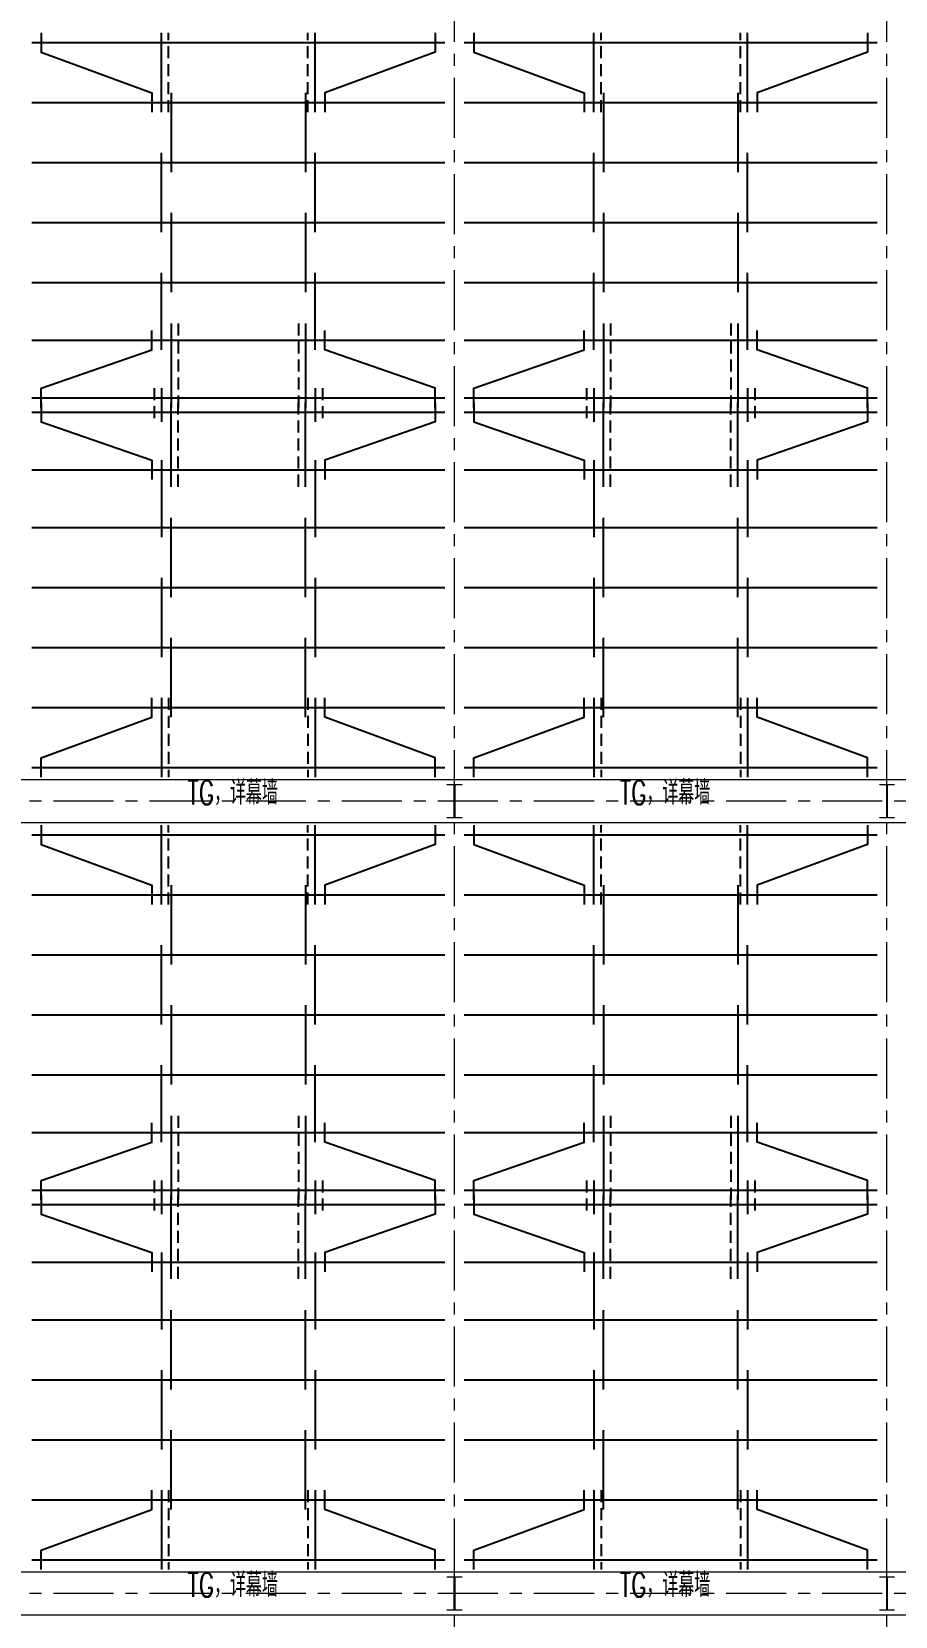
# Model space of a CAD drawing. Extents: x -1201378 to 2367219, y -619313 to 244905.
# Drawn here: x 2289442 to 2307417, y -31573 to 1427 of the extents above; entities that cross this region are included whole.
import ezdxf
from ezdxf.enums import TextEntityAlignment as Align

# ---------------------------------------------------------------- set-up
doc = ezdxf.new("R2010")
doc.units = 0
doc.header["$LTSCALE"] = 1000
doc.linetypes.add('CENTER', pattern=[2, 1.25, -0.25, 0.25, -0.25])
doc.linetypes.add('DASHED', pattern=[0.75, 0.5, -0.25])
doc.layers.get('0').update_dxf_attribs({"linetype": 'CONTINUOUS'})
for name, color, linetype, lineweight in [('S-axis', 111, 'CONTINUOUS', 0), ('S-col', 2, 'CONTINUOUS', 0), ('S-dote', 5, 'CENTER', 0), ('THIN', 7, 'CONTINUOUS', 0), ('梁', 4, 'CONTINUOUS', 18)]:
    doc.layers.add(name, color=color, linetype=linetype, lineweight=lineweight)
doc.layers.add('S-SHAPE', color=51, linetype='CONTINUOUS')
doc.styles.add('TSSD_Rein', font='tj-romans1.shx', dxfattribs={"width": 0.7, "bigfont": 'tj-hztxt.shx'})

# ---------------------------------------------------------------- blocks, each defined once
blk = doc.blocks.new('2#轴网')
at = {"layer": 'S-dote'}
for p, q in [((-101758.5, -270787), (-101758.5, -175298.2)), ((-92758.5, -270787), (-92758.5, -175298.2)), ((-74854.3, -214598.2), (-251154.3, -214598.2)), ((-74854.3, -231098.2), (-251154.3, -231098.2))]:
    blk.add_line(p, q, dxfattribs=at)
blk = doc.blocks.new('nt66')
at = {"layer": 'S-col'}
blk.add_lwpolyline([(-195790, 766820), (-195490, 766820), (-195490, 766808), (-195636, 766808), (-195636, 766132), (-195490, 766132), (-195490, 766120), (-195790, 766120), (-195790, 766132), (-195644, 766132), (-195644, 766808), (-195790, 766808)], close=True, dxfattribs=at)
blk = doc.blocks.new('33333')
for p in [(48786, -76900), (57786, -76900), (48786, -93400), (57786, -93400)]:
    blk.add_blockref('nt66', p)

msp = doc.modelspace()

# ---------------------------------------------------------------- linework, layer by layer
at = {"layer": 'S-SHAPE'}
for p, q in [((2292141.5, -248.2), (2292141.5, 1401.8)), ((2295341.5, -248.2), (2295341.5, 1401.8)), ((2301141.5, -248.2), (2301141.5, 1401.8)), ((2304341.5, -248.2), (2304341.5, 1401.8)), ((2289441.5, 1201.8), (2298041.5, 1201.8)), ((2298441.5, 1201.8), (2307041.5, 1201.8)), ((2292341.5, 151.8), (2292341.5, -1498.2)), ((2295141.5, 151.8), (2295141.5, -1498.2)), ((2301341.5, 151.8), (2301341.5, -1498.2)), ((2304141.5, 151.8), (2304141.5, -1498.2)), ((2289441.5, -48.2), (2298041.5, -48.2)), ((2298441.5, -48.2), (2307041.5, -48.2)), ((2289441.5, -1298.2), (2298041.5, -1298.2)), ((2292141.5, -2748.2), (2292141.5, -1098.2)), ((2295341.5, -2748.2), (2295341.5, -1098.2)), ((2298441.5, -1298.2), (2307041.5, -1298.2)), ((2301141.5, -2748.2), (2301141.5, -1098.2)), ((2304341.5, -2748.2), (2304341.5, -1098.2)), ((2289441.5, -2548.2), (2298041.5, -2548.2)), ((2292341.5, -2348.2), (2292341.5, -3998.2)), ((2295141.5, -2348.2), (2295141.5, -3998.2)), ((2298441.5, -2548.2), (2307041.5, -2548.2)), ((2301341.5, -2348.2), (2301341.5, -3998.2)), ((2304141.5, -2348.2), (2304141.5, -3998.2)), ((2292141.5, -5198.2), (2292141.5, -3598.2)), ((2295341.5, -5198.2), (2295341.5, -3598.2)), ((2301141.5, -5198.2), (2301141.5, -3598.2)), ((2304341.5, -5198.2), (2304341.5, -3598.2)), ((2289441.5, -3798.2), (2298041.5, -3798.2)), ((2298441.5, -3798.2), (2307041.5, -3798.2)), ((2292341.5, -4648.2), (2292341.5, -6398.2)), ((2295141.5, -4648.2), (2295141.5, -6398.2)), ((2301341.5, -4648.2), (2301341.5, -6398.2)), ((2304141.5, -4648.2), (2304141.5, -6398.2)), ((2289441.5, -4998.2), (2298041.5, -4998.2)), ((2298441.5, -4998.2), (2307041.5, -4998.2)), ((2289441.5, -6198.2), (2298041.5, -6198.2)), ((2292141.5, -5998.2), (2292141.5, -6698.2)), ((2295341.5, -5998.2), (2295341.5, -6698.2)), ((2298441.5, -6198.2), (2307041.5, -6198.2)), ((2301141.5, -5998.2), (2301141.5, -6698.2)), ((2304341.5, -5998.2), (2304341.5, -6698.2)), ((2289441.5, -6498.2), (2298041.5, -6498.2)), ((2292341.5, -8048.2), (2292341.5, -6298.2)), ((2295141.5, -8048.2), (2295141.5, -6298.2)), ((2298441.5, -6498.2), (2307041.5, -6498.2)), ((2301341.5, -8048.2), (2301341.5, -6298.2)), ((2304141.5, -8048.2), (2304141.5, -6298.2)), ((2292141.5, -7498.2), (2292141.5, -9098.2)), ((2295341.5, -7498.2), (2295341.5, -9098.2)), ((2301141.5, -7498.2), (2301141.5, -9098.2)), ((2304341.5, -7498.2), (2304341.5, -9098.2)), ((2289441.5, -7698.2), (2298041.5, -7698.2)), ((2298441.5, -7698.2), (2307041.5, -7698.2)), ((2289441.5, -8898.2), (2298041.5, -8898.2)), ((2292341.5, -10348.2), (2292341.5, -8698.2)), ((2295141.5, -10348.2), (2295141.5, -8698.2)), ((2298441.5, -8898.2), (2307041.5, -8898.2)), ((2301341.5, -10348.2), (2301341.5, -8698.2)), ((2304141.5, -10348.2), (2304141.5, -8698.2)), ((2289441.5, -10148.2), (2298041.5, -10148.2)), ((2292141.5, -9948.2), (2292141.5, -11598.2)), ((2295341.5, -9948.2), (2295341.5, -11598.2)), ((2298441.5, -10148.2), (2307041.5, -10148.2)), ((2301141.5, -9948.2), (2301141.5, -11598.2)), ((2304341.5, -9948.2), (2304341.5, -11598.2)), ((2292341.5, -12848.2), (2292341.5, -11198.2)), ((2295141.5, -12848.2), (2295141.5, -11198.2)), ((2301341.5, -12848.2), (2301341.5, -11198.2)), ((2304141.5, -12848.2), (2304141.5, -11198.2)), ((2289441.5, -11398.2), (2298041.5, -11398.2)), ((2298441.5, -11398.2), (2307041.5, -11398.2)), ((2292141.5, -12448.2), (2292141.5, -14098.2)), ((2295341.5, -12448.2), (2295341.5, -14098.2)), ((2301141.5, -12448.2), (2301141.5, -14098.2)), ((2304341.5, -12448.2), (2304341.5, -14098.2)), ((2289441.5, -12648.2), (2298041.5, -12648.2)), ((2298441.5, -12648.2), (2307041.5, -12648.2)), ((2289441.5, -13898.2), (2298041.5, -13898.2)), ((2298441.5, -13898.2), (2307041.5, -13898.2)), ((2292141.5, -16748.2), (2292141.5, -15098.2)), ((2295341.5, -16748.2), (2295341.5, -15098.2)), ((2301141.5, -16748.2), (2301141.5, -15098.2)), ((2304341.5, -16748.2), (2304341.5, -15098.2)), ((2289441.5, -15298.2), (2298041.5, -15298.2)), ((2298441.5, -15298.2), (2307041.5, -15298.2)), ((2292341.5, -16348.2), (2292341.5, -17998.2)), ((2295141.5, -16348.2), (2295141.5, -17998.2)), ((2301341.5, -16348.2), (2301341.5, -17998.2)), ((2304141.5, -16348.2), (2304141.5, -17998.2)), ((2289441.5, -16548.2), (2298041.5, -16548.2)), ((2298441.5, -16548.2), (2307041.5, -16548.2)), ((2289441.5, -17798.2), (2298041.5, -17798.2)), ((2292141.5, -19248.2), (2292141.5, -17598.2)), ((2295341.5, -19248.2), (2295341.5, -17598.2)), ((2298441.5, -17798.2), (2307041.5, -17798.2)), ((2301141.5, -19248.2), (2301141.5, -17598.2)), ((2304341.5, -19248.2), (2304341.5, -17598.2)), ((2289441.5, -19048.2), (2298041.5, -19048.2)), ((2292341.5, -18848.2), (2292341.5, -20498.2)), ((2295141.5, -18848.2), (2295141.5, -20498.2)), ((2298441.5, -19048.2), (2307041.5, -19048.2)), ((2301341.5, -18848.2), (2301341.5, -20498.2)), ((2304141.5, -18848.2), (2304141.5, -20498.2)), ((2292141.5, -21698.2), (2292141.5, -20098.2)), ((2295341.5, -21698.2), (2295341.5, -20098.2)), ((2301141.5, -21698.2), (2301141.5, -20098.2)), ((2304341.5, -21698.2), (2304341.5, -20098.2)), ((2289441.5, -20298.2), (2298041.5, -20298.2)), ((2298441.5, -20298.2), (2307041.5, -20298.2)), ((2292341.5, -21148.2), (2292341.5, -22898.2)), ((2295141.5, -21148.2), (2295141.5, -22898.2)), ((2301341.5, -21148.2), (2301341.5, -22898.2)), ((2304141.5, -21148.2), (2304141.5, -22898.2)), ((2289441.5, -21498.2), (2298041.5, -21498.2)), ((2298441.5, -21498.2), (2307041.5, -21498.2)), ((2289441.5, -22698.2), (2298041.5, -22698.2)), ((2292141.5, -22498.2), (2292141.5, -23198.2)), ((2295341.5, -22498.2), (2295341.5, -23198.2)), ((2298441.5, -22698.2), (2307041.5, -22698.2)), ((2301141.5, -22498.2), (2301141.5, -23198.2)), ((2304341.5, -22498.2), (2304341.5, -23198.2)), ((2289441.5, -22998.2), (2298041.5, -22998.2)), ((2292341.5, -24548.2), (2292341.5, -22798.2)), ((2295141.5, -24548.2), (2295141.5, -22798.2)), ((2298441.5, -22998.2), (2307041.5, -22998.2)), ((2301341.5, -24548.2), (2301341.5, -22798.2)), ((2304141.5, -24548.2), (2304141.5, -22798.2)), ((2292141.5, -23998.2), (2292141.5, -25598.2)), ((2295341.5, -23998.2), (2295341.5, -25598.2)), ((2301141.5, -23998.2), (2301141.5, -25598.2)), ((2304341.5, -23998.2), (2304341.5, -25598.2)), ((2289441.5, -24198.2), (2298041.5, -24198.2)), ((2298441.5, -24198.2), (2307041.5, -24198.2)), ((2289441.5, -25398.2), (2298041.5, -25398.2)), ((2292341.5, -26848.2), (2292341.5, -25198.2)), ((2295141.5, -26848.2), (2295141.5, -25198.2)), ((2298441.5, -25398.2), (2307041.5, -25398.2)), ((2301341.5, -26848.2), (2301341.5, -25198.2)), ((2304141.5, -26848.2), (2304141.5, -25198.2)), ((2289441.5, -26648.2), (2298041.5, -26648.2)), ((2292141.5, -26448.2), (2292141.5, -28098.2)), ((2295341.5, -26448.2), (2295341.5, -28098.2)), ((2298441.5, -26648.2), (2307041.5, -26648.2)), ((2301141.5, -26448.2), (2301141.5, -28098.2)), ((2304341.5, -26448.2), (2304341.5, -28098.2)), ((2292341.5, -29348.2), (2292341.5, -27698.2)), ((2295141.5, -29348.2), (2295141.5, -27698.2)), ((2301341.5, -29348.2), (2301341.5, -27698.2)), ((2304141.5, -29348.2), (2304141.5, -27698.2)), ((2289441.5, -27898.2), (2298041.5, -27898.2)), ((2298441.5, -27898.2), (2307041.5, -27898.2)), ((2292141.5, -28948.2), (2292141.5, -30598.2)), ((2295341.5, -28948.2), (2295341.5, -30598.2)), ((2301141.5, -28948.2), (2301141.5, -30598.2)), ((2304341.5, -28948.2), (2304341.5, -30598.2)), ((2289441.5, -29148.2), (2298041.5, -29148.2)), ((2298441.5, -29148.2), (2307041.5, -29148.2)), ((2289441.5, -30398.2), (2298041.5, -30398.2)), ((2298441.5, -30398.2), (2307041.5, -30398.2))]:
    msp.add_line(p, q, dxfattribs=at)
at = {"layer": 'S-SHAPE', "linetype": 'DASHED', "ltscale": 0.5}
for p, q in [((2292291.5, -248.2), (2292291.5, 1401.8)), ((2295191.5, -248.2), (2295191.5, 1401.8)), ((2301291.5, -248.2), (2301291.5, 1401.8)), ((2304191.5, -248.2), (2304191.5, 1401.8)), ((2292491.5, -4648.2), (2292491.5, -6398.2)), ((2294991.5, -4648.2), (2294991.5, -6398.2)), ((2301491.5, -4648.2), (2301491.5, -6398.2)), ((2303991.5, -4648.2), (2303991.5, -6398.2)), ((2291991.5, -5998.2), (2291991.5, -6698.2)), ((2295491.5, -5998.2), (2295491.5, -6698.2)), ((2300991.5, -5998.2), (2300991.5, -6698.2)), ((2304491.5, -5998.2), (2304491.5, -6698.2)), ((2292491.5, -8048.2), (2292491.5, -6298.2)), ((2294991.5, -8048.2), (2294991.5, -6298.2)), ((2301491.5, -8048.2), (2301491.5, -6298.2)), ((2303991.5, -8048.2), (2303991.5, -6298.2)), ((2292291.5, -12448.2), (2292291.5, -14098.2)), ((2295191.5, -12448.2), (2295191.5, -14098.2)), ((2301291.5, -12448.2), (2301291.5, -14098.2)), ((2304191.5, -12448.2), (2304191.5, -14098.2)), ((2292291.5, -16748.2), (2292291.5, -15098.2)), ((2295191.5, -16748.2), (2295191.5, -15098.2)), ((2301291.5, -16748.2), (2301291.5, -15098.2)), ((2304191.5, -16748.2), (2304191.5, -15098.2)), ((2292491.5, -21148.2), (2292491.5, -22898.2)), ((2294991.5, -21148.2), (2294991.5, -22898.2)), ((2301491.5, -21148.2), (2301491.5, -22898.2)), ((2303991.5, -21148.2), (2303991.5, -22898.2)), ((2291991.5, -22498.2), (2291991.5, -23198.2)), ((2295491.5, -22498.2), (2295491.5, -23198.2)), ((2300991.5, -22498.2), (2300991.5, -23198.2)), ((2304491.5, -22498.2), (2304491.5, -23198.2)), ((2292491.5, -24548.2), (2292491.5, -22798.2)), ((2294991.5, -24548.2), (2294991.5, -22798.2)), ((2301491.5, -24548.2), (2301491.5, -22798.2)), ((2303991.5, -24548.2), (2303991.5, -22798.2)), ((2292291.5, -28948.2), (2292291.5, -30598.2)), ((2295191.5, -28948.2), (2295191.5, -30598.2)), ((2301291.5, -28948.2), (2301291.5, -30598.2)), ((2304191.5, -28948.2), (2304191.5, -30598.2))]:
    msp.add_line(p, q, dxfattribs=at)
at = {"layer": 'S-SHAPE'}
for points in [[(2289641.5, 1401.8), (2289641.5, 1001.8), (2291941.5, 151.8), (2291941.5, -248.2)], [(2297841.5, 1401.8), (2297841.5, 1001.8), (2295541.5, 151.8), (2295541.5, -248.2)], [(2298641.5, 1401.8), (2298641.5, 1001.8), (2300941.5, 151.8), (2300941.5, -248.2)], [(2306841.5, 1401.8), (2306841.5, 1001.8), (2304541.5, 151.8), (2304541.5, -248.2)], [(2289641.5, -6398.2), (2289641.5, -5998.2), (2291941.5, -5198.2), (2291941.5, -4798.2)], [(2297841.5, -6398.2), (2297841.5, -5998.2), (2295541.5, -5198.2), (2295541.5, -4798.2)], [(2298641.5, -6398.2), (2298641.5, -5998.2), (2300941.5, -5198.2), (2300941.5, -4798.2)], [(2306841.5, -6398.2), (2306841.5, -5998.2), (2304541.5, -5198.2), (2304541.5, -4798.2)], [(2289641.5, -6298.2), (2289641.5, -6698.2), (2291941.5, -7498.2), (2291941.5, -7898.2)], [(2297841.5, -6298.2), (2297841.5, -6698.2), (2295541.5, -7498.2), (2295541.5, -7898.2)], [(2298641.5, -6298.2), (2298641.5, -6698.2), (2300941.5, -7498.2), (2300941.5, -7898.2)], [(2306841.5, -6298.2), (2306841.5, -6698.2), (2304541.5, -7498.2), (2304541.5, -7898.2)], [(2289641.5, -14098.2), (2289641.5, -13698.2), (2291941.5, -12848.2), (2291941.5, -12448.2)], [(2297841.5, -14098.2), (2297841.5, -13698.2), (2295541.5, -12848.2), (2295541.5, -12448.2)], [(2298641.5, -14098.2), (2298641.5, -13698.2), (2300941.5, -12848.2), (2300941.5, -12448.2)], [(2306841.5, -14098.2), (2306841.5, -13698.2), (2304541.5, -12848.2), (2304541.5, -12448.2)], [(2289641.5, -15098.2), (2289641.5, -15498.2), (2291941.5, -16348.2), (2291941.5, -16748.2)], [(2297841.5, -15098.2), (2297841.5, -15498.2), (2295541.5, -16348.2), (2295541.5, -16748.2)], [(2298641.5, -15098.2), (2298641.5, -15498.2), (2300941.5, -16348.2), (2300941.5, -16748.2)], [(2306841.5, -15098.2), (2306841.5, -15498.2), (2304541.5, -16348.2), (2304541.5, -16748.2)], [(2289641.5, -22898.2), (2289641.5, -22498.2), (2291941.5, -21698.2), (2291941.5, -21298.2)], [(2297841.5, -22898.2), (2297841.5, -22498.2), (2295541.5, -21698.2), (2295541.5, -21298.2)], [(2298641.5, -22898.2), (2298641.5, -22498.2), (2300941.5, -21698.2), (2300941.5, -21298.2)], [(2306841.5, -22898.2), (2306841.5, -22498.2), (2304541.5, -21698.2), (2304541.5, -21298.2)], [(2289641.5, -22798.2), (2289641.5, -23198.2), (2291941.5, -23998.2), (2291941.5, -24398.2)], [(2297841.5, -22798.2), (2297841.5, -23198.2), (2295541.5, -23998.2), (2295541.5, -24398.2)], [(2298641.5, -22798.2), (2298641.5, -23198.2), (2300941.5, -23998.2), (2300941.5, -24398.2)], [(2306841.5, -22798.2), (2306841.5, -23198.2), (2304541.5, -23998.2), (2304541.5, -24398.2)], [(2289641.5, -30598.2), (2289641.5, -30198.2), (2291941.5, -29348.2), (2291941.5, -28948.2)], [(2297841.5, -30598.2), (2297841.5, -30198.2), (2295541.5, -29348.2), (2295541.5, -28948.2)], [(2298641.5, -30598.2), (2298641.5, -30198.2), (2300941.5, -29348.2), (2300941.5, -28948.2)], [(2306841.5, -30598.2), (2306841.5, -30198.2), (2304541.5, -29348.2), (2304541.5, -28948.2)]]:
    msp.add_lwpolyline(points, dxfattribs=at)
at = {"layer": '梁'}
for points in [[(2170189, -14148.2), (2316391.5, -14148.2), (2316391.5, -15048.2), (2169897.1, -15048.2)], [(2164841.5, -30648.2), (2316391.5, -30648.2), (2316391.5, -31548.2), (2164549.6, -31548.2)]]:
    msp.add_lwpolyline(points, close=True, dxfattribs=at)

# ---------------------------------------------------------------- block references
at = {"layer": 'S-axis'}
msp.add_blockref('2#轴网', (2400000, 200000), dxfattribs=at)
at = {"layer": 'S-col'}
msp.add_blockref('33333', (2445095.7, -704168.2), dxfattribs=at)

# ---------------------------------------------------------------- texts
at = {"layer": 'THIN', "style": 'TSSD_Rein', "width": 0.7}
for p in [(2293623.4, -14819.1), (2302623.4, -14819.1), (2293623.4, -31319.1), (2302623.4, -31319.1)]:
    msp.add_text('TG，详幕墙', height=500, dxfattribs=at).set_placement(p, align=Align.BOTTOM_CENTER)

doc.saveas('drawing.dxf')
